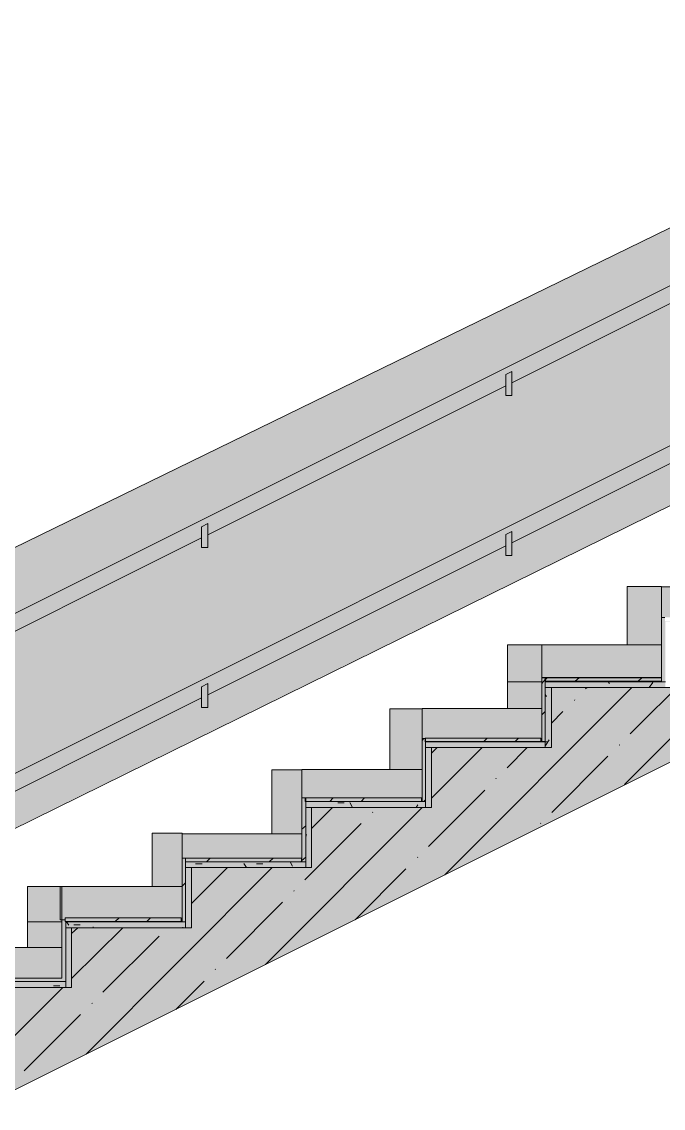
# Model space of a CAD drawing. Header units: millimetres. Extents: x 0 to 1189, y 0 to 841.
# Drawn here: x 888.78 to 916.3, y 42.72 to 89.32 of the extents above; entities that cross this region are included whole.
import ezdxf

# ---------------------------------------------------------------- set-up
doc = ezdxf.new("R2010")
doc.units = ezdxf.units.MM

msp = doc.modelspace()

# ---------------------------------------------------------------- hatches: boundary and pattern name
at = {"true_color": 0x71cebe}
h = msp.add_hatch(color=123, dxfattribs=at)
h.paths.add_polyline_path([(842.195287, 46.435842), (842.195287, 58.45386), (871.405331, 58.47186), (934.637428, 89.297907), (934.673428, 89.316907), (957.003462, 89.316907), (957.003462, 77.316889), (934.328427, 77.316889), (933.202426, 76.753888), (902.273378, 61.530865), (871.641332, 46.453842)])
h.paths.add_polyline_path([(866.249323, 55.076855), (866.249323, 49.176846), (866.267323, 49.176846), (866.267323, 48.958845), (866.286323, 48.958845), (866.286323, 48.922845), (866.304324, 48.922845), (866.304324, 48.886845), (866.322324, 48.886845), (866.322324, 48.850845), (866.340324, 48.850845), (866.340324, 48.813845), (866.358324, 48.813845), (866.358324, 48.759845), (866.376324, 48.759845), (866.413324, 48.722845), (866.413324, 48.686845), (866.431324, 48.686845), (866.449324, 48.668845), (866.449324, 48.632845), (866.467324, 48.632845), (866.485324, 48.614845), (866.485324, 48.577845), (866.522324, 48.577845), (866.767324, 48.426845), (867.048325, 48.359845), (871.950332, 48.341845), (871.950332, 47.633843), (872.204333, 47.633843), (872.204333, 48.323845), (872.494333, 48.341845), (884.186351, 54.187853), (884.222351, 54.187853), (884.222351, 53.769853), (884.476351, 53.769853), (884.476351, 54.332854), (896.45837, 60.323863), (896.49437, 60.323863), (896.49437, 59.906862), (896.76737, 59.906862), (896.76737, 60.468863), (909.51139, 66.840873), (909.54739, 66.840873), (909.54739, 66.423872), (909.80139, 66.423872), (909.80139, 66.986873), (921.420408, 72.795882), (921.438408, 72.795882), (921.438408, 72.378881), (921.693408, 72.378881), (921.693408, 72.940882), (921.747408, 72.958882), (933.329426, 78.750891), (933.366426, 78.750891), (933.366426, 78.16989), (933.620426, 78.16989), (933.620426, 78.895891), (934.237427, 79.204892), (937.432432, 79.222892), (937.941433, 79.419892), (938.267433, 79.857893), (938.286433, 86.120902), (938.267433, 86.120902), (938.267433, 86.175902), (938.249433, 86.175902), (938.249433, 86.211902), (938.231433, 86.211902), (938.231433, 86.247902), (938.213433, 86.247902), (938.213433, 86.284903), (938.195433, 86.284903), (938.195433, 86.320903), (938.177433, 86.320903), (938.177433, 86.356903), (938.122433, 86.411903), (938.104433, 86.411903), (938.104433, 86.447903), (937.650433, 86.738903), (937.469432, 86.756903), (934.074427, 86.756903), (872.349333, 55.893856), (866.994325, 55.875856), (866.616324, 55.753856), (866.345324, 55.462855)])
at = {"true_color": 0xeeefee}
h = msp.add_hatch(color=7, dxfattribs=at)
h.paths.add_polyline_path([(866.249323, 49.176846), (866.249323, 55.040855), (866.249323, 55.127855), (866.358324, 55.486855), (866.619324, 55.756856), (866.975325, 55.875856), (872.349333, 55.893856), (934.074427, 86.756903), (937.541432, 86.756903), (937.650433, 86.738903), (938.104433, 86.447903), (938.104433, 86.411903), (938.122433, 86.411903), (938.177433, 86.356903), (938.177433, 86.320903), (938.195433, 86.320903), (938.195433, 86.284903), (938.213433, 86.284903), (938.213433, 86.247902), (938.231433, 86.247902), (938.231433, 86.211902), (938.249433, 86.211902), (938.249433, 86.175902), (938.267433, 86.175902), (938.267433, 86.120902), (938.286433, 86.120902), (938.267433, 79.857893), (937.957433, 79.428892), (937.469432, 79.222892), (934.237427, 79.204892), (933.620426, 78.895891), (933.620426, 79.204892), (933.366426, 79.204892), (933.366426, 78.750891), (933.329426, 78.750891), (921.747408, 72.958882), (921.693408, 72.940882), (921.693408, 73.394883), (921.656408, 73.394883), (921.438408, 73.285883), (921.420408, 72.795882), (909.80139, 66.986873), (909.80139, 67.458874), (909.76539, 67.458874), (909.54739, 67.349874), (909.54739, 66.840873), (909.51139, 66.840873), (896.76737, 60.468863), (896.76737, 60.940864), (896.74837, 60.940864), (896.49437, 60.813864), (896.49437, 60.323863), (896.45837, 60.323863), (884.476351, 54.332854), (884.476351, 54.786854), (884.440351, 54.786854), (884.222351, 54.677854), (884.222351, 54.187853), (884.186351, 54.187853), (872.494333, 48.341845), (872.204333, 48.323845), (872.204333, 48.650845), (872.168332, 48.650845), (871.950332, 48.541845), (871.950332, 48.323845), (867.103325, 48.341845), (866.794324, 48.415845), (866.522324, 48.577845), (866.485324, 48.577845), (866.485324, 48.614845), (866.467324, 48.632845), (866.449324, 48.632845), (866.449324, 48.668845), (866.431324, 48.686845), (866.413324, 48.686845), (866.413324, 48.722845), (866.376324, 48.759845), (866.358324, 48.759845), (866.358324, 48.813845), (866.340324, 48.813845), (866.340324, 48.850845), (866.322324, 48.850845), (866.322324, 48.886845), (866.304324, 48.886845), (866.304324, 48.922845), (866.286323, 48.922845), (866.286323, 48.958845), (866.267323, 48.958845), (866.267323, 49.176846)])
h.paths.add_polyline_path([(866.939324, 49.176846), (866.939324, 49.140846), (866.957325, 49.140846), (866.957325, 49.104846), (866.975325, 49.104846), (866.975325, 49.067846), (866.994325, 49.067846), (867.012325, 49.049846), (867.048325, 49.031846), (872.349333, 49.013846), (872.349333, 49.031846), (934.074427, 79.893893), (937.469432, 79.912893), (937.523432, 79.930893), (937.559432, 79.966893), (937.578432, 80.002893), (937.596432, 85.975902), (937.578432, 85.975902), (937.578432, 86.011902), (937.523432, 86.066902), (934.237427, 86.066902), (933.620426, 85.757902), (933.620426, 86.066902), (933.366426, 86.066902), (933.366426, 85.612901), (933.329426, 85.612901), (921.747408, 79.821893), (921.693408, 79.803893), (921.693408, 80.257893), (921.656408, 80.257893), (921.438408, 80.148893), (921.420408, 79.657892), (909.80139, 73.848884), (909.80139, 74.320884), (909.76539, 74.320884), (909.54739, 74.211884), (909.54739, 73.703883), (909.51139, 73.703883), (896.76737, 67.331874), (896.76737, 67.803874), (896.74837, 67.803874), (896.49437, 67.676874), (896.49437, 67.185873), (896.45837, 67.185873), (884.476351, 61.194864), (884.476351, 61.648865), (884.440351, 61.648865), (884.222351, 61.539865), (884.222351, 61.049864), (884.186351, 61.049864), (872.494333, 55.204855), (872.204333, 55.185855), (872.204333, 55.512856), (872.168332, 55.512856), (871.950332, 55.403855), (871.950332, 55.185855), (867.012325, 55.185855), (866.975325, 55.149855), (866.939324, 55.076855), (866.921324, 49.194846)])
at = {"true_color": 0x71cebe}
h = msp.add_hatch(color=123, dxfattribs=at)
h.dxf.hatch_style = 2
h.paths.add_polyline_path([(934.237427, 86.066902), (937.523432, 86.066902), (937.578432, 86.011902), (937.578432, 85.975902), (937.596432, 85.975902), (937.578432, 80.002893), (937.559432, 79.966893), (937.523432, 79.930893), (937.469432, 79.912893), (934.074427, 79.893893), (872.349333, 49.031846), (872.349333, 49.013846), (867.048325, 49.031846), (867.012325, 49.049846), (866.994325, 49.067846), (866.975325, 49.067846), (866.975325, 49.104846), (866.957325, 49.104846), (866.957325, 49.140846), (866.939324, 49.140846), (866.939324, 55.022855), (866.921324, 55.040855), (866.975325, 55.149855), (867.012325, 55.185855), (871.950332, 55.185855), (871.950332, 54.496854), (872.204333, 54.496854), (872.204333, 55.185855), (872.494333, 55.204855), (884.186351, 61.049864), (884.222351, 61.049864), (884.222351, 60.632863), (884.476351, 60.632863), (884.476351, 61.194864), (896.45837, 67.185873), (896.49437, 67.185873), (896.49437, 66.768873), (896.76737, 66.768873), (896.76737, 67.331874), (909.51139, 73.703883), (909.54739, 73.703883), (909.54739, 73.285883), (909.80139, 73.285883), (909.80139, 73.848884), (921.420408, 79.657892), (921.438408, 79.657892), (921.438408, 79.222892), (921.693408, 79.222892), (921.693408, 79.803893), (921.747408, 79.821893), (933.329426, 85.612901), (933.366426, 85.612901), (933.366426, 85.031901), (933.620426, 85.031901), (933.620426, 85.757902), (934.201427, 86.048902)])
at = {"true_color": 0xeeefee}
h = msp.add_hatch(color=7, dxfattribs=at)
h.dxf.hatch_style = 2
h.paths.add_polyline_path([(909.76539, 74.320884), (909.80139, 74.320884), (909.80139, 73.285883), (909.54739, 73.285883), (909.54739, 74.211884)])
at = {"true_color": 0xbabfc5}
h = msp.add_hatch(color=9, dxfattribs=at)
h.dxf.hatch_style = 2
h.paths.add_polyline_path([(875.472338, 40.172832), (875.472338, 42.750836), (880.627345, 42.750836), (880.627345, 45.32884), (885.765353, 45.32884), (885.765353, 47.906844), (890.921361, 47.906844), (890.921361, 50.465848), (896.059369, 50.465848), (896.059369, 53.043852), (901.215377, 53.043852), (901.215377, 55.621856), (906.352385, 55.621856), (906.352385, 58.19986), (911.508393, 58.19986), (911.508393, 60.759864), (916.6464, 60.759864), (916.6464, 63.337867), (921.801408, 63.337867), (921.801408, 65.915871), (926.939416, 65.915871), (926.939416, 68.474875), (932.095424, 68.474875), (932.095424, 65.31687), (932.059424, 65.31687), (877.23334, 37.903829), (877.17834, 37.884829), (870.33433, 37.866829), (870.33433, 40.172832)])
at = {"true_color": 0xeeefee}
h = msp.add_hatch(color=7, dxfattribs=at)
h.dxf.hatch_style = 2
h.paths.add_polyline_path([(896.74837, 67.803874), (896.76737, 67.803874), (896.76737, 66.768873), (896.49437, 66.768873), (896.49437, 67.676874), (896.71237, 67.785874)])
h = msp.add_hatch(color=7, dxfattribs=at)
h.dxf.hatch_style = 2
h.paths.add_polyline_path([(909.76539, 67.458874), (909.80139, 67.458874), (909.80139, 66.423872), (909.54739, 66.423872), (909.54739, 67.349874), (909.72939, 67.440874)])
at = {"true_color": 0xc2b6a5}
h = msp.add_hatch(color=253, dxfattribs=at)
h.dxf.hatch_style = 2
h.paths.add_polyline_path([(914.758398, 65.09887), (916.2284, 65.09887), (916.2284, 62.592866), (914.758398, 62.592866)])
h = msp.add_hatch(color=253, dxfattribs=at)
h.dxf.hatch_style = 2
h.paths.add_polyline_path([(916.2284, 65.08087), (921.384408, 65.08087), (921.384408, 63.772868), (916.2284, 63.772868)])
at = {"true_color": 0xf8faf0}
h = msp.add_hatch(color=7, dxfattribs=at)
h.dxf.hatch_style = 2
h.paths.add_polyline_path([(916.2284, 63.772868), (916.3734, 63.772868), (916.3734, 63.609868), (921.348408, 63.609868), (921.348408, 63.772868), (921.384408, 63.772868), (921.384408, 63.591868), (916.3924, 63.591868), (916.3924, 61.013864), (911.254392, 61.031864), (916.2284, 61.031864), (916.2284, 61.176864), (911.090392, 61.194864), (916.2284, 61.194864)])
at = {"true_color": 0xc2b6a5}
h = msp.add_hatch(color=253, dxfattribs=at)
h.dxf.hatch_style = 2
h.paths.add_polyline_path([(909.62039, 62.592866), (911.090392, 62.592866), (911.090392, 59.869862), (909.62039, 59.869862)])
h = msp.add_hatch(color=253, dxfattribs=at)
h.dxf.hatch_style = 2
h.paths.add_polyline_path([(911.090392, 62.592866), (916.2284, 62.592866), (916.2284, 61.194864), (911.090392, 61.194864)])
h = msp.add_hatch(color=253, dxfattribs=at)
h.dxf.hatch_style = 2
h.paths.add_polyline_path([(911.090392, 61.176864), (911.236392, 61.176864), (911.236392, 58.45386), (911.090392, 58.45386)])
at = {"true_color": 0xcdbbb0}
h = msp.add_hatch(color=9, dxfattribs=at)
h.dxf.hatch_style = 2
h.paths.add_polyline_path([(911.254392, 61.176864), (916.2284, 61.176864), (916.2284, 61.031864), (911.254392, 61.031864)])
at = {"true_color": 0xeeefee}
h = msp.add_hatch(color=7, dxfattribs=at)
h.dxf.hatch_style = 2
h.paths.add_polyline_path([(896.74837, 60.940864), (896.76737, 60.940864), (896.76737, 59.906862), (896.49437, 59.906862), (896.49437, 60.813864), (896.71237, 60.922864)])
at = {"true_color": 0x90b08f}
h = msp.add_hatch(color=253, dxfattribs=at)
h.dxf.hatch_style = 2
h.paths.add_polyline_path([(911.236392, 61.013864), (916.3924, 61.013864), (916.3924, 60.759864), (911.236392, 60.759864)])
at = {"true_color": 0x9aa69f}
h = msp.add_hatch(color=253, dxfattribs=at)
h.dxf.hatch_style = 2
h.paths.add_polyline_path([(911.236392, 60.759864), (911.508393, 60.759864), (911.508393, 58.19986), (911.236392, 58.19986)])
at = {"true_color": 0xc2b6a5}
h = msp.add_hatch(color=253, dxfattribs=at)
h.dxf.hatch_style = 2
h.paths.add_polyline_path([(904.573382, 59.851862), (905.953384, 59.851862), (905.953384, 57.255858), (904.573382, 57.255858)])
h = msp.add_hatch(color=253, dxfattribs=at)
h.dxf.hatch_style = 2
h.paths.add_polyline_path([(905.953384, 58.58086), (905.953384, 59.869862), (911.090392, 59.869862), (911.090392, 58.45386), (911.054392, 58.45386), (911.054392, 58.59886), (906.080384, 58.59886)])
h = msp.add_hatch(color=253, dxfattribs=at)
h.dxf.hatch_style = 2
h.paths.add_polyline_path([(905.953384, 58.58086), (906.080384, 58.58086), (906.080384, 58.43586), (906.098384, 58.43586), (906.098384, 55.875856), (905.953384, 55.875856)])
at = {"true_color": 0xcdbbb0}
h = msp.add_hatch(color=9, dxfattribs=at)
h.dxf.hatch_style = 2
h.paths.add_polyline_path([(906.080384, 58.59886), (911.054392, 58.59886), (911.054392, 58.45386), (906.098384, 58.45386), (906.080384, 58.43586)])
at = {"true_color": 0x90b08f}
h = msp.add_hatch(color=253, dxfattribs=at)
h.dxf.hatch_style = 2
h.paths.add_polyline_path([(906.098384, 58.45386), (911.236392, 58.45386), (911.236392, 58.19986), (906.098384, 58.19986)])
at = {"true_color": 0x9aa69f}
h = msp.add_hatch(color=253, dxfattribs=at)
h.dxf.hatch_style = 2
h.paths.add_polyline_path([(906.098384, 58.19986), (906.352385, 58.19986), (906.352385, 55.621856), (906.098384, 55.621856)])
at = {"true_color": 0xc2b6a5}
h = msp.add_hatch(color=253, dxfattribs=at)
h.dxf.hatch_style = 2
h.paths.add_polyline_path([(899.508374, 57.237858), (900.797376, 57.237858), (900.797376, 54.496854), (899.508374, 54.496854)])
h = msp.add_hatch(color=253, dxfattribs=at)
h.dxf.hatch_style = 2
h.paths.add_polyline_path([(900.797376, 57.255858), (905.953384, 57.255858), (905.935384, 55.875856), (905.935384, 56.039856), (900.797376, 56.039856)])
h = msp.add_hatch(color=253, dxfattribs=at)
h.dxf.hatch_style = 2
h.paths.add_polyline_path([(900.797376, 56.039856), (900.960376, 56.039856), (900.960376, 53.297852), (900.797376, 53.297852)])
at = {"true_color": 0xcdbbb0}
h = msp.add_hatch(color=9, dxfattribs=at)
h.dxf.hatch_style = 2
h.paths.add_polyline_path([(900.960376, 56.039856), (905.935384, 56.039856), (905.935384, 55.875856), (900.960376, 55.875856)])
at = {"true_color": 0x90b08f}
h = msp.add_hatch(color=253, dxfattribs=at)
h.dxf.hatch_style = 2
h.paths.add_polyline_path([(900.960376, 55.875856), (906.098384, 55.875856), (906.098384, 55.621856), (900.960376, 55.621856)])
at = {"true_color": 0x9aa69f}
h = msp.add_hatch(color=253, dxfattribs=at)
h.dxf.hatch_style = 2
h.paths.add_polyline_path([(900.960376, 55.621856), (901.214377, 55.621856), (901.214377, 53.043852), (900.960376, 53.043852)])
at = {"true_color": 0xc2b6a5}
h = msp.add_hatch(color=253, dxfattribs=at)
h.dxf.hatch_style = 2
h.paths.add_polyline_path([(894.370366, 54.514854), (895.659368, 54.514854), (895.659368, 52.22685), (894.370366, 52.22685)])
h = msp.add_hatch(color=253, dxfattribs=at)
h.dxf.hatch_style = 2
h.paths.add_polyline_path([(895.659368, 54.496854), (900.797376, 54.496854), (900.797376, 53.443852), (895.659368, 53.443852)])
h = msp.add_hatch(color=253, dxfattribs=at)
h.dxf.hatch_style = 2
h.paths.add_polyline_path([(895.659368, 53.443852), (895.804369, 53.443852), (895.804369, 50.719848), (895.659368, 50.719848)])
at = {"true_color": 0xcdbbb0}
h = msp.add_hatch(color=9, dxfattribs=at)
h.dxf.hatch_style = 2
h.paths.add_polyline_path([(895.804369, 53.443852), (900.779376, 53.443852), (900.779376, 53.297852), (895.804369, 53.297852)])
at = {"true_color": 0x90b08f}
h = msp.add_hatch(color=253, dxfattribs=at)
h.dxf.hatch_style = 2
h.paths.add_polyline_path([(895.804369, 53.297852), (900.960376, 53.297852), (900.960376, 53.043852), (895.804369, 53.043852)])
at = {"true_color": 0x9aa69f}
h = msp.add_hatch(color=253, dxfattribs=at)
h.dxf.hatch_style = 2
h.paths.add_polyline_path([(895.804369, 53.043852), (896.059369, 53.043852), (896.059369, 50.465848), (895.804369, 50.465848)])
at = {"true_color": 0xc2b6a5}
h = msp.add_hatch(color=253, dxfattribs=at)
h.dxf.hatch_style = 2
h.paths.add_polyline_path([(889.033358, 52.22685), (890.43136, 52.22685), (890.43136, 50.810848), (890.50336, 50.810848), (890.50336, 49.612846), (889.033358, 49.612846)])
h = msp.add_hatch(color=253, dxfattribs=at)
h.dxf.hatch_style = 2
h.paths.add_polyline_path([(890.43136, 50.810848), (890.43136, 52.22685), (895.659368, 52.22685), (895.659368, 50.810848), (895.623368, 50.810848), (895.623368, 50.883848), (890.649361, 50.883848), (890.649361, 50.810848)])
at = {"true_color": 0xf8faf0}
h = msp.add_hatch(color=7, dxfattribs=at)
h.dxf.hatch_style = 2
h.paths.add_polyline_path([(890.50336, 50.810848), (890.649361, 50.810848), (890.649361, 50.738848), (895.623368, 50.738848), (895.623368, 50.810848), (895.659368, 50.810848), (895.659368, 50.719848), (890.667361, 50.719848), (890.667361, 48.160844), (885.511353, 48.160844), (885.511353, 48.305844), (890.50336, 48.305844)])
at = {"true_color": 0xcdbbb0}
h = msp.add_hatch(color=9, dxfattribs=at)
h.dxf.hatch_style = 2
h.paths.add_polyline_path([(890.649361, 50.883848), (895.623368, 50.883848), (895.623368, 50.738848), (890.649361, 50.738848)])
at = {"true_color": 0x90b08f}
h = msp.add_hatch(color=253, dxfattribs=at)
h.dxf.hatch_style = 2
h.paths.add_polyline_path([(890.667361, 50.719848), (895.804369, 50.719848), (895.804369, 50.465848), (890.667361, 50.465848)])
at = {"true_color": 0x9aa69f}
h = msp.add_hatch(color=253, dxfattribs=at)
h.dxf.hatch_style = 2
h.paths.add_polyline_path([(890.667361, 50.465848), (890.921361, 50.465848), (890.921361, 47.906844), (890.667361, 47.906844)])
at = {"true_color": 0xc2b6a5}
h = msp.add_hatch(color=253, dxfattribs=at)
h.dxf.hatch_style = 2
h.paths.add_polyline_path([(885.366353, 49.612846), (890.50336, 49.612846), (890.50336, 48.305844), (885.366353, 48.305844)])
at = {"true_color": 0x90b08f}
h = msp.add_hatch(color=253, dxfattribs=at)
h.dxf.hatch_style = 2
h.paths.add_polyline_path([(885.511353, 48.160844), (890.667361, 48.160844), (890.667361, 47.906844), (885.511353, 47.906844)])

# ---------------------------------------------------------------- linework, layer by layer
at = {"color": 7, "lineweight": 0}
for points in [[(934.709428, 89.316907), (871.405331, 58.45386)], [(934.092427, 86.756903), (872.349333, 55.875856)], [(934.092427, 79.893893), (872.349333, 49.013846)], [(909.80139, 73.830883), (921.438408, 79.657892)], [(871.641332, 46.435842), (934.364427, 77.316889)], [(909.80139, 74.320884), (909.54739, 74.193884)], [(909.54739, 74.193884), (909.54739, 73.285883)], [(909.80139, 73.285883), (909.80139, 74.320884)], [(896.76737, 67.312874), (909.54739, 73.703883)], [(909.54739, 73.285883), (909.80139, 73.285883)], [(909.80139, 66.968873), (921.438408, 72.795882)], [(896.76737, 67.803874), (896.49437, 67.657874)], [(896.49437, 67.657874), (896.49437, 66.768873)], [(896.76737, 66.768873), (896.76737, 67.803874)], [(884.476351, 61.176864), (896.49437, 67.185873)], [(909.80139, 67.458874), (909.54739, 67.331874)], [(909.54739, 67.331874), (909.54739, 66.423872)], [(909.80139, 66.423872), (909.80139, 67.458874)], [(896.49437, 66.768873), (896.76737, 66.768873)], [(896.76737, 60.450863), (909.54739, 66.840873)], [(909.54739, 66.423872), (909.80139, 66.423872)], [(877.17834, 37.866829), (932.095424, 65.31687)], [(916.2284, 65.09887), (914.758398, 65.09887)], [(914.758398, 65.09887), (914.758398, 62.592866)], [(916.2284, 65.08087), (916.2284, 65.09887)], [(916.2284, 63.772868), (916.2284, 65.08087)], [(921.384408, 65.08087), (916.2284, 65.08087)], [(916.2284, 63.772868), (916.3734, 63.772868)], [(916.2284, 62.592866), (916.2284, 63.772868)], [(911.090392, 62.592866), (909.62039, 62.592866)], [(909.62039, 62.592866), (909.62039, 59.869862)], [(916.2284, 62.592866), (911.090392, 62.592866)], [(911.090392, 62.592866), (911.090392, 61.194864)], [(911.090392, 59.869862), (911.090392, 62.592866)], [(914.758398, 62.592866), (916.2284, 62.592866)], [(916.2284, 61.194864), (916.2284, 62.592866)], [(911.090392, 61.194864), (916.2284, 61.194864)], [(911.090392, 61.176864), (911.090392, 58.45386)], [(911.236392, 61.176864), (911.090392, 61.176864)], [(911.090392, 60.940864), (911.236392, 61.104864)], [(911.236392, 58.45386), (911.236392, 61.176864)], [(911.254392, 61.104864), (911.326392, 61.176864)], [(916.2284, 61.176864), (911.254392, 61.176864)], [(911.254392, 61.176864), (911.254392, 61.031864)], [(912.525394, 61.031864), (912.688394, 61.176864)], [(915.230398, 61.031864), (915.375398, 61.176864)], [(916.2284, 61.031864), (916.2284, 61.176864)], [(896.76737, 60.940864), (896.49437, 60.795864)], [(896.49437, 60.795864), (896.49437, 59.906862)], [(896.76737, 59.906862), (896.76737, 60.940864)], [(909.62039, 61.013864), (911.090392, 61.013864)], [(916.3914, 61.013864), (911.236392, 61.013864)], [(911.236392, 61.013864), (911.236392, 60.759864)], [(911.236392, 60.759864), (916.3914, 60.759864)], [(911.236392, 60.759864), (911.236392, 58.19986)], [(911.508393, 60.759864), (911.236392, 60.759864)], [(911.254392, 61.031864), (916.2284, 61.031864)], [(916.6464, 60.759864), (911.508393, 60.759864)], [(911.508393, 60.759864), (911.508393, 58.19986)], [(911.508393, 58.19986), (911.508393, 60.759864)], [(913.995396, 60.940864), (913.941396, 61.013864)], [(915.847399, 60.977864), (915.702399, 60.759864)], [(884.476351, 54.314854), (896.49437, 60.323863)], [(911.290392, 60.378863), (911.236392, 60.468863)], [(896.49437, 59.906862), (896.76737, 59.906862)], [(905.953384, 59.851862), (904.573382, 59.851862)], [(904.573382, 59.851862), (904.573382, 57.255858)], [(911.090392, 59.869862), (905.953384, 59.869862)], [(905.953384, 59.869862), (905.953384, 59.851862)], [(905.953384, 58.58086), (905.953384, 59.851862)], [(909.62039, 59.869862), (911.090392, 59.869862)], [(911.090392, 58.45386), (911.090392, 59.869862)], [(911.090392, 59.597862), (911.236392, 59.742862)], [(905.953384, 58.48986), (906.025384, 58.58086)], [(905.953384, 58.58086), (905.953384, 55.875856)], [(906.098384, 58.58086), (905.953384, 58.58086)], [(905.953384, 58.58086), (906.080384, 58.58086)], [(905.953384, 57.255858), (905.953384, 58.58086)], [(911.054392, 58.59886), (906.080384, 58.59886)], [(906.080384, 58.59886), (906.080384, 58.43586)], [(906.080384, 58.43586), (911.054392, 58.43586)], [(906.098384, 55.875856), (906.098384, 58.58086)], [(911.236392, 58.45386), (906.098384, 58.45386)], [(906.098384, 58.45386), (906.098384, 58.19986)], [(908.440388, 58.43586), (908.712388, 58.43586)], [(908.585388, 58.43586), (908.749388, 58.59886)], [(909.92939, 58.43586), (910.09239, 58.59886)], [(911.054392, 58.43586), (911.054392, 58.59886)], [(911.054392, 58.45386), (911.090392, 58.45386)], [(911.054392, 58.43586), (911.236392, 58.43586)], [(911.090392, 58.45386), (911.236392, 58.45386)], [(911.236392, 58.19986), (911.236392, 58.45386)], [(911.236392, 58.43586), (911.326392, 58.43586)], [(911.399392, 58.52686), (911.254392, 58.27286)], [(906.098384, 58.19986), (911.236392, 58.19986)], [(906.098384, 58.19986), (906.098384, 55.621856)], [(906.352385, 58.19986), (906.098384, 58.19986)], [(911.508393, 58.19986), (906.352385, 58.19986)], [(906.352385, 58.19986), (906.352385, 55.621856)], [(906.352385, 55.621856), (906.352385, 58.19986)], [(911.236392, 58.19986), (911.508393, 58.19986)], [(900.797376, 57.237858), (899.508374, 57.237858)], [(899.508374, 57.237858), (899.508374, 54.496854)], [(905.953384, 57.255858), (900.797376, 57.255858)], [(900.797376, 57.255858), (900.797376, 57.237858)], [(900.797376, 56.039856), (900.797376, 57.237858)], [(904.573382, 57.255858), (905.953384, 57.255858)], [(905.953384, 55.875856), (905.953384, 57.255858)], [(900.797376, 56.039856), (900.797376, 53.297852)], [(900.960376, 56.039856), (900.797376, 56.039856)], [(900.797376, 56.039856), (900.960376, 56.039856)], [(900.797376, 54.496854), (900.797376, 56.039856)], [(905.935384, 56.039856), (900.942376, 56.039856)], [(900.942376, 56.039856), (900.942376, 55.875856)], [(900.960376, 53.297852), (900.960376, 56.039856)], [(901.995378, 55.875856), (902.140378, 56.039856)], [(903.33938, 55.875856), (903.48438, 56.039856)], [(905.935384, 55.875856), (905.935384, 56.039856)], [(906.025384, 55.875856), (906.098384, 55.948856)], [(900.942376, 55.875856), (905.935384, 55.875856)], [(906.098384, 55.875856), (900.960376, 55.875856)], [(900.960376, 55.875856), (900.960376, 55.621856)], [(900.960376, 55.875856), (905.953384, 55.875856)], [(900.960376, 55.621856), (906.098384, 55.621856)], [(900.960376, 55.621856), (900.960376, 53.043852)], [(901.214377, 55.621856), (900.960376, 55.621856)], [(906.352385, 55.621856), (901.214377, 55.621856)], [(901.214377, 55.621856), (901.214377, 53.043852)], [(901.214377, 53.043852), (901.214377, 55.621856)], [(902.340379, 55.821856), (902.612379, 55.821856)], [(902.97538, 55.621856), (902.848379, 55.839856)], [(905.771384, 55.730856), (905.699384, 55.621856)], [(905.953384, 55.875856), (906.098384, 55.875856)], [(906.098384, 55.621856), (906.098384, 55.875856)], [(906.098384, 55.621856), (906.352385, 55.621856)], [(895.659368, 54.514854), (894.370366, 54.514854)], [(894.370366, 54.514854), (894.370366, 52.22685)], [(895.659368, 53.443852), (895.659368, 54.514854)], [(900.797376, 54.695854), (900.960376, 54.840854)], [(900.797376, 54.496854), (895.659368, 54.496854)], [(899.508374, 54.496854), (900.797376, 54.496854)], [(900.797376, 53.443852), (900.797376, 54.496854)], [(900.997377, 54.459854), (900.960376, 54.368854)], [(895.659368, 53.443852), (895.659368, 50.719848)], [(895.804369, 53.443852), (895.659368, 53.443852)], [(895.659368, 52.22685), (895.659368, 53.443852)], [(900.779376, 53.443852), (895.804369, 53.443852)], [(895.804369, 53.443852), (895.804369, 53.297852)], [(895.804369, 50.719848), (895.804369, 53.443852)], [(895.804369, 53.443852), (900.797376, 53.443852)], [(900.960376, 53.297852), (895.804369, 53.297852)], [(895.804369, 53.297852), (895.804369, 53.043852)], [(895.804369, 53.297852), (900.779376, 53.297852)], [(896.240369, 53.207852), (896.51337, 53.207852)], [(896.71237, 53.297852), (896.85737, 53.443852)], [(898.419373, 53.043852), (898.310372, 53.225852)], [(898.854373, 53.207852), (899.127374, 53.207852)], [(899.399374, 53.297852), (899.562374, 53.443852)], [(900.398376, 53.098852), (900.289375, 53.297852)], [(900.742376, 53.297852), (900.779376, 53.316852)], [(900.779376, 53.297852), (900.779376, 53.443852)], [(900.797376, 53.352852), (900.960376, 53.497852)], [(900.797376, 53.297852), (900.960376, 53.297852)], [(900.960376, 53.043852), (900.960376, 53.297852)], [(895.804369, 53.043852), (900.960376, 53.043852)], [(895.804369, 53.043852), (895.804369, 50.465848)], [(896.059369, 53.043852), (895.804369, 53.043852)], [(901.214377, 53.043852), (896.059369, 53.043852)], [(896.059369, 53.043852), (896.059369, 50.465848)], [(896.059369, 50.465848), (896.059369, 53.043852)], [(900.960376, 53.043852), (901.214377, 53.043852)], [(901.214377, 53.080852), (901.196377, 53.043852)], [(890.50336, 52.22685), (889.033358, 52.22685)], [(889.033358, 52.22685), (889.033358, 49.612846)], [(895.659368, 52.22685), (890.43136, 52.22685)], [(890.43136, 52.22685), (890.43136, 50.810848)], [(890.50336, 49.612846), (890.50336, 52.22685)], [(894.370366, 52.22685), (895.659368, 52.22685)], [(895.659368, 52.244851), (895.804369, 52.390851)], [(895.659368, 50.810848), (895.659368, 52.22685)], [(896.059369, 51.89985), (896.059369, 51.91885)], [(890.43136, 50.810848), (890.649361, 50.810848)], [(895.623368, 50.883848), (890.649361, 50.883848)], [(890.649361, 50.883848), (890.649361, 50.738848)], [(892.791364, 50.738848), (892.954364, 50.883848)], [(894.152366, 50.738848), (894.298366, 50.883848)], [(895.623368, 50.738848), (895.623368, 50.883848)], [(895.623368, 50.810848), (895.659368, 50.810848)], [(889.033358, 50.719848), (890.50336, 50.719848)], [(890.649361, 50.738848), (895.623368, 50.738848)], [(895.804369, 50.719848), (890.667361, 50.719848)], [(890.667361, 50.719848), (890.667361, 50.465848)], [(890.667361, 50.465848), (895.804369, 50.465848)], [(890.667361, 50.465848), (890.667361, 47.906844)], [(890.921361, 50.465848), (890.667361, 50.465848)], [(890.794361, 50.574848), (890.703361, 50.719848)], [(896.059369, 50.465848), (890.921361, 50.465848)], [(890.921361, 50.465848), (890.921361, 47.906844)], [(890.921361, 47.906844), (890.921361, 50.465848)], [(891.012361, 50.592848), (891.284362, 50.592848)], [(891.865363, 50.465848), (891.847363, 50.502848)], [(895.659368, 50.719848), (895.804369, 50.719848)], [(895.696368, 50.483848), (895.677368, 50.465848)], [(895.804369, 50.465848), (895.804369, 50.719848)], [(895.804369, 50.465848), (896.059369, 50.465848)], [(890.50336, 49.612846), (885.366353, 49.612846)], [(889.033358, 49.612846), (890.50336, 49.612846)], [(890.50336, 48.305844), (890.50336, 49.612846)], [(885.366353, 48.305844), (890.50336, 48.305844)], [(890.667361, 48.160844), (885.511353, 48.160844)], [(890.667361, 47.906844), (890.667361, 48.160844)], [(885.511353, 47.906844), (890.667361, 47.906844)], [(890.921361, 47.906844), (885.765353, 47.906844)], [(890.14036, 47.978844), (890.41336, 47.978844)], [(890.667361, 47.906844), (890.921361, 47.906844)]]:
    msp.add_lwpolyline(points, dxfattribs=at)
at = {"color": 8, "lineweight": 0, "true_color": 0x7f7f7f}
for points in [[(914.631397, 56.601857), (921.384408, 63.337867)], [(914.885398, 58.78086), (917.299401, 61.176864)], [(906.933386, 52.735851), (914.957398, 60.759864)], [(912.960395, 60.704863), (913.033395, 60.759864)], [(912.488394, 60.214863), (912.506394, 60.232863)], [(911.508393, 59.234861), (911.998393, 59.742862)], [(914.413397, 58.29086), (914.431397, 58.30886)], [(906.352385, 56.021856), (908.531388, 58.19986)], [(906.352385, 57.945859), (906.606385, 58.19986)], [(909.60239, 57.328858), (910.455391, 58.19986)], [(911.526393, 55.403855), (913.922396, 57.818859)], [(909.112389, 56.856858), (909.130389, 56.874858)], [(906.225385, 53.951853), (908.640388, 56.365857)], [(899.236374, 48.886845), (905.953384, 55.621856)], [(901.214377, 54.713854), (902.104378, 55.621856)], [(903.829381, 55.403855), (903.847381, 55.421855)], [(900.924376, 52.517851), (903.33938, 54.931855)], [(911.036392, 54.931855), (911.054392, 54.949855)], [(905.753384, 53.479852), (905.771384, 53.497852)], [(891.538362, 45.03784), (899.526374, 53.043852)], [(896.059369, 51.500849), (897.602371, 53.043852)], [(903.08438, 50.810848), (905.263383, 52.989852)], [(900.452376, 52.02785), (900.470376, 52.06385)], [(897.565371, 49.140846), (899.962375, 51.555849)], [(890.921361, 48.287844), (893.118364, 50.465848)], [(890.921361, 50.211847), (891.193362, 50.465848)], [(892.264363, 47.706844), (894.679367, 50.102847)], [(897.075371, 48.668845), (897.093371, 48.686845)], [(895.387368, 46.962842), (896.60337, 48.178844)], [(883.82335, 41.188834), (890.540361, 47.906844)], [(891.792362, 47.216843), (891.811362, 47.234843)], [(888.888358, 44.329838), (891.302362, 46.744842)]]:
    msp.add_lwpolyline(points, dxfattribs=at)

doc.saveas('drawing.dxf')
